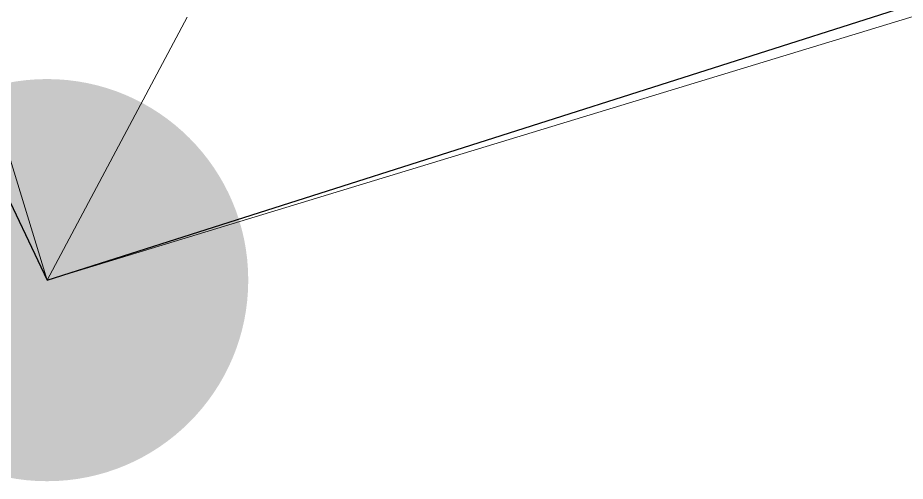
# Model space of a CAD drawing. Header units: metres. Extents: x 535413 to 535809, y 1836230 to 1836506.
# Drawn here: x 535692.125 to 535695.295, y 1836308.421 to 1836310.078 of the extents above; entities that cross this region are included whole.
import ezdxf

# ---------------------------------------------------------------- set-up
doc = ezdxf.new("R2010")
doc.units = ezdxf.units.M
doc.header["$MEASUREMENT"] = 0
for name, color, linetype, lineweight in [('Level 4', 1, 'Continuous', 0), ('Level 42', 1, 'Continuous', 0), ('Level 5', 1, 'Continuous', 0)]:
    doc.layers.add(name, color=color, linetype=linetype, lineweight=lineweight)

msp = doc.modelspace()

# ---------------------------------------------------------------- hatches: boundary and pattern name
at = {"layer": 'Level 4', "linetype": 'Continuous', "lineweight": 0}
h = msp.add_hatch(color=7, dxfattribs=at)
edge = h.paths.add_edge_path()
edge.add_arc((535692.23, 1836309.14), 0.7187, 270, 630)

# ---------------------------------------------------------------- linework, layer by layer
at = {"layer": 'Level 42', "color": 7, "linetype": 'Continuous', "lineweight": 0}
for p in [(535691.06, 1836312.97), (535691.06, 1836312.97), (535699.78, 1836311.44), (535699.78, 1836311.44), (535692.73, 1836310.08), (535692.73, 1836310.08)]:
    msp.add_line(p, (535692.23, 1836309.14), dxfattribs=at)
at = {"layer": 'Level 5', "color": 7, "linetype": 'Continuous', "lineweight": 30}
for p, q in [((535688.92, 1836316.12), (535692.23, 1836309.14)), ((535692.23, 1836309.14), (535699.76, 1836311.54))]:
    msp.add_line(p, q, dxfattribs=at)

doc.saveas('drawing.dxf')
